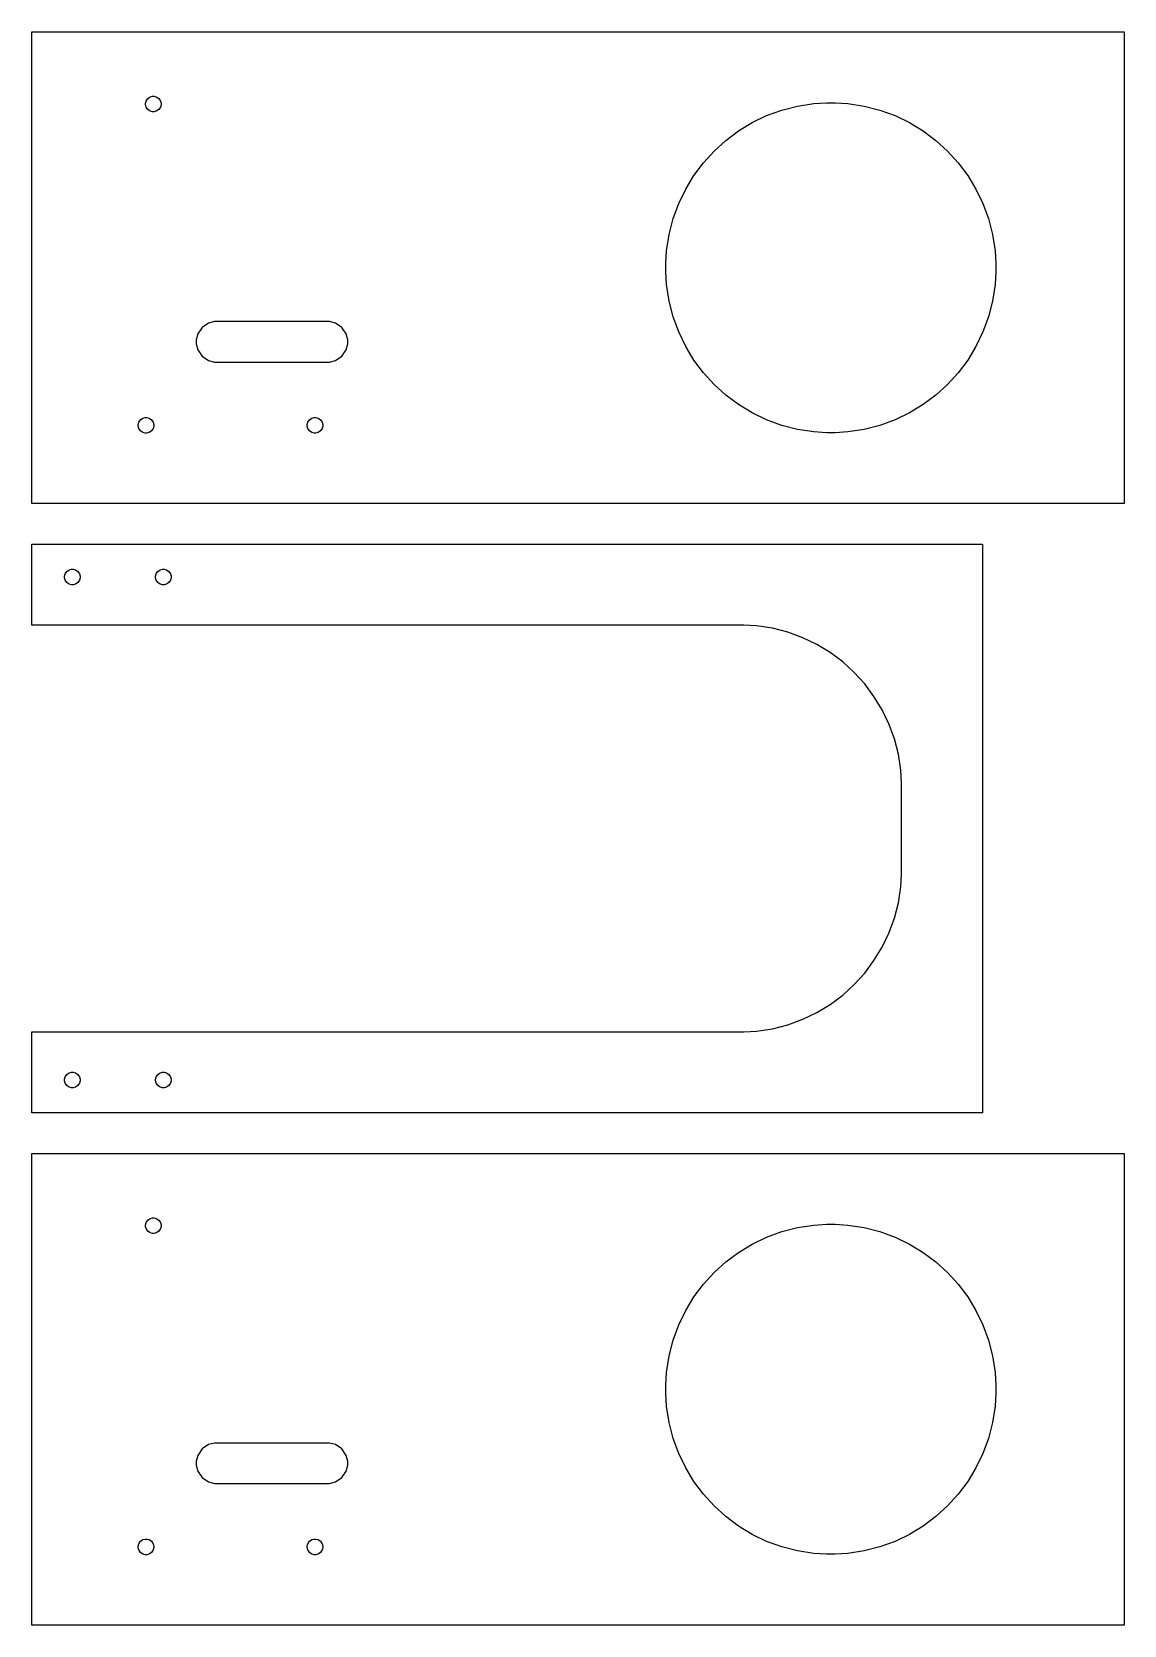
# Model space of a CAD drawing. Extents: x 0 to 13.5, y 0 to 19.7.
import ezdxf

# ---------------------------------------------------------------- set-up
doc = ezdxf.new("R2010")
doc.units = 0
doc.layers.get('0').update_dxf_attribs({"linetype": 'CONTINUOUS'})

msp = doc.modelspace()

# ---------------------------------------------------------------- linework, layer by layer
at = {"color": 0}
for points in [[(0, 19.6944), (13.5, 19.6944), (13.5, 13.8645), (0, 13.8645), (0, 19.6944)], [(1.40326, 18.8021), (1.40326, 18.8115), (1.41086, 18.8397), (1.43158, 18.8706), (1.46229, 18.8913), (1.49056, 18.8987), (1.5, 18.8987), (1.50939, 18.8987), (1.53765, 18.8913), (1.56836, 18.8706), (1.58908, 18.8397), (1.59674, 18.8115), (1.59674, 18.8021), (1.59674, 18.7926), (1.58908, 18.7644), (1.56836, 18.7336), (1.53765, 18.7129), (1.50939, 18.7053), (1.5, 18.7053), (1.49056, 18.7053), (1.46229, 18.7129), (1.43158, 18.7336), (1.41086, 18.7644), (1.40326, 18.7926), (1.40326, 18.8021)], [(7.83507, 16.7796), (7.83507, 16.8317), (7.8456, 16.9881), (7.87646, 17.1907), (7.92676, 17.3861), (7.99533, 17.5736), (8.08128, 17.7519), (8.18343, 17.9201), (8.30083, 18.0771), (8.43251, 18.2219), (8.57736, 18.3536), (8.73443, 18.4711), (8.90261, 18.5732), (9.08094, 18.6592), (9.26833, 18.7278), (9.46386, 18.7781), (9.66639, 18.8089), (9.82281, 18.8194), (9.875, 18.8194), (9.92714, 18.8194), (10.0836, 18.8089), (10.2861, 18.7781), (10.4816, 18.7278), (10.669, 18.6592), (10.8473, 18.5732), (11.0155, 18.4711), (11.1726, 18.3536), (11.3174, 18.2219), (11.4491, 18.0771), (11.5665, 17.9201), (11.6687, 17.7519), (11.7546, 17.5736), (11.8232, 17.3861), (11.8735, 17.1907), (11.9043, 16.9881), (11.9149, 16.8317), (11.9149, 16.7796), (11.9149, 16.7274), (11.9043, 16.571), (11.8735, 16.3685), (11.8232, 16.1729), (11.7546, 15.9856), (11.6687, 15.8072), (11.5665, 15.639), (11.4491, 15.4819), (11.3174, 15.3371), (11.1726, 15.2054), (11.0155, 15.0879), (10.8473, 14.9858), (10.669, 14.8999), (10.4816, 14.8312), (10.2861, 14.781), (10.0836, 14.7501), (9.92714, 14.7396), (9.875, 14.7396), (9.82281, 14.7396), (9.66639, 14.7501), (9.46386, 14.781), (9.26833, 14.8312), (9.08094, 14.8999), (8.90261, 14.9858), (8.73443, 15.0879), (8.57736, 15.2054), (8.43251, 15.3371), (8.30083, 15.4819), (8.18343, 15.639), (8.08128, 15.8072), (7.99533, 15.9856), (7.92676, 16.1729), (7.87646, 16.3685), (7.8456, 16.571), (7.83507, 16.7274), (7.83507, 16.7796)], [(3.65597, 16.1144), (2.28097, 16.1144), (2.25663, 16.1144), (2.18365, 16.0947), (2.10422, 16.0412), (2.05063, 15.9618), (2.03097, 15.8887), (2.03097, 15.8644), (2.03097, 15.8401), (2.05063, 15.7671), (2.10422, 15.6876), (2.18365, 15.6342), (2.25663, 15.6144), (2.28097, 15.6144), (3.65597, 15.6144), (3.68028, 15.6144), (3.75325, 15.6342), (3.83274, 15.6876), (3.88629, 15.7671), (3.90597, 15.8401), (3.90597, 15.8644), (3.90597, 15.8887), (3.88629, 15.9618), (3.83274, 16.0412), (3.75325, 16.0947), (3.68028, 16.1144), (3.65597, 16.1144)], [(1.3138, 14.8321), (1.3138, 14.8415), (1.3214, 14.8697), (1.34212, 14.9006), (1.37283, 14.9212), (1.4011, 14.9289), (1.41054, 14.9289), (1.41992, 14.9289), (1.44819, 14.9212), (1.47889, 14.9006), (1.49963, 14.8697), (1.50726, 14.8415), (1.50726, 14.8321), (1.50726, 14.8226), (1.49963, 14.7944), (1.47889, 14.7636), (1.44819, 14.7429), (1.41992, 14.7353), (1.41054, 14.7353), (1.4011, 14.7353), (1.37283, 14.7429), (1.34212, 14.7636), (1.3214, 14.7944), (1.3138, 14.8226), (1.3138, 14.8321)], [(3.40326, 14.8321), (3.40326, 14.8415), (3.41086, 14.8697), (3.43158, 14.9006), (3.46229, 14.9212), (3.49056, 14.9289), (3.5, 14.9289), (3.50939, 14.9289), (3.53765, 14.9212), (3.56836, 14.9006), (3.58908, 14.8697), (3.59674, 14.8415), (3.59674, 14.8321), (3.59674, 14.8226), (3.58908, 14.7944), (3.56836, 14.7636), (3.53765, 14.7429), (3.50939, 14.7353), (3.5, 14.7353), (3.49056, 14.7353), (3.46229, 14.7429), (3.43158, 14.7636), (3.41086, 14.7944), (3.40326, 14.8226), (3.40326, 14.8321)], [(0, 7.33556), (8.75, 7.33556), (8.80111, 7.33556), (8.95449, 7.34592), (9.15306, 7.37619), (9.34472, 7.42551), (9.52843, 7.49274), (9.70329, 7.57699), (9.86817, 7.67714), (10.0221, 7.79226), (10.1642, 7.92133), (10.2932, 8.06337), (10.4084, 8.21733), (10.5086, 8.38226), (10.5928, 8.55707), (10.66, 8.74083), (10.7094, 8.93251), (10.7396, 9.13108), (10.75, 9.28444), (10.75, 9.33556), (10.75, 10.3645), (10.75, 10.4157), (10.7396, 10.5691), (10.7094, 10.7676), (10.66, 10.9593), (10.5928, 11.1431), (10.5086, 11.3179), (10.4084, 11.4828), (10.2932, 11.6368), (10.1642, 11.7788), (10.0221, 11.9079), (9.86817, 12.023), (9.70329, 12.1232), (9.52843, 12.2074), (9.34472, 12.2746), (9.15306, 12.3239), (8.95449, 12.3542), (8.80111, 12.3645), (8.75, 12.3645), (0, 12.3645), (0, 13.3645), (11.75, 13.3645), (11.75, 6.33556), (0, 6.33556), (0, 7.33556)], [(0.5, 12.8615), (0.49056, 12.8615), (0.462294, 12.8692), (0.431586, 12.8899), (0.410861, 12.9206), (0.403267, 12.9489), (0.403267, 12.9583), (0.403267, 12.9677), (0.410861, 12.996), (0.431586, 13.0268), (0.462294, 13.0475), (0.49056, 13.0551), (0.5, 13.0551), (0.509386, 13.0551), (0.537651, 13.0475), (0.56836, 13.0268), (0.589085, 12.996), (0.596733, 12.9677), (0.596733, 12.9583), (0.596733, 12.9489), (0.589085, 12.9206), (0.56836, 12.8899), (0.537651, 12.8692), (0.509386, 12.8615), (0.5, 12.8615)], [(1.625, 12.8615), (1.61556, 12.8615), (1.58729, 12.8692), (1.55658, 12.8899), (1.53586, 12.9206), (1.52826, 12.9489), (1.52826, 12.9583), (1.52826, 12.9677), (1.53586, 12.996), (1.55658, 13.0268), (1.58729, 13.0475), (1.61556, 13.0551), (1.625, 13.0551), (1.63439, 13.0551), (1.66265, 13.0475), (1.69336, 13.0268), (1.71408, 12.996), (1.72174, 12.9677), (1.72174, 12.9583), (1.72174, 12.9489), (1.71408, 12.9206), (1.69336, 12.8899), (1.66265, 12.8692), (1.63439, 12.8615), (1.625, 12.8615)], [(0.5, 6.64501), (0.49056, 6.64501), (0.462294, 6.65267), (0.431586, 6.67339), (0.410861, 6.70415), (0.403267, 6.73242), (0.403267, 6.74181), (0.403267, 6.75125), (0.410861, 6.77951), (0.431586, 6.81022), (0.462294, 6.83094), (0.49056, 6.83854), (0.5, 6.83854), (0.509386, 6.83854), (0.537651, 6.83094), (0.56836, 6.81022), (0.589085, 6.77951), (0.596733, 6.75125), (0.596733, 6.74181), (0.596733, 6.73242), (0.589085, 6.70415), (0.56836, 6.67339), (0.537651, 6.65267), (0.509386, 6.64501), (0.5, 6.64501)], [(1.625, 6.64501), (1.61556, 6.64501), (1.58729, 6.65267), (1.55658, 6.67339), (1.53586, 6.70415), (1.52826, 6.73242), (1.52826, 6.74181), (1.52826, 6.75125), (1.53586, 6.77951), (1.55658, 6.81022), (1.58729, 6.83094), (1.61556, 6.83854), (1.625, 6.83854), (1.63439, 6.83854), (1.66265, 6.83094), (1.69336, 6.81022), (1.71408, 6.77951), (1.72174, 6.75125), (1.72174, 6.74181), (1.72174, 6.73242), (1.71408, 6.70415), (1.69336, 6.67339), (1.66265, 6.65267), (1.63439, 6.64501), (1.625, 6.64501)], [(0, 5.83556), (13.5, 5.83556), (13.5, 0.005642), (0, 0.005642), (0, 5.83556)], [(1.40326, 4.94314), (1.40326, 4.95258), (1.41086, 4.98085), (1.43158, 5.01156), (1.46229, 5.03228), (1.49056, 5.03988), (1.5, 5.03988), (1.50939, 5.03988), (1.53765, 5.03228), (1.56836, 5.01156), (1.58908, 4.98085), (1.59674, 4.95258), (1.59674, 4.94314), (1.59674, 4.93375), (1.58908, 4.90549), (1.56836, 4.87478), (1.53765, 4.85406), (1.50939, 4.8464), (1.5, 4.8464), (1.49056, 4.8464), (1.46229, 4.85406), (1.43158, 4.87478), (1.41086, 4.90549), (1.40326, 4.93375), (1.40326, 4.94314)], [(7.83507, 2.92057), (7.83507, 2.97276), (7.8456, 3.12918), (7.87646, 3.33176), (7.92676, 3.52724), (7.99533, 3.71468), (8.08128, 3.89301), (8.18343, 4.06119), (8.30083, 4.21821), (8.43251, 4.36312), (8.57736, 4.49474), (8.73443, 4.61219), (8.90261, 4.71436), (9.08094, 4.80029), (9.26833, 4.86887), (9.46386, 4.91917), (9.66639, 4.95003), (9.82281, 4.96056), (9.875, 4.96056), (9.92714, 4.96056), (10.0836, 4.95003), (10.2861, 4.91917), (10.4816, 4.86887), (10.669, 4.80029), (10.8473, 4.71436), (11.0155, 4.61219), (11.1726, 4.49474), (11.3174, 4.36312), (11.4491, 4.21821), (11.5665, 4.06119), (11.6687, 3.89301), (11.7546, 3.71468), (11.8232, 3.52724), (11.8735, 3.33176), (11.9043, 3.12918), (11.9149, 2.97276), (11.9149, 2.92057), (11.9149, 2.86843), (11.9043, 2.71203), (11.8735, 2.5095), (11.8232, 2.31396), (11.7546, 2.12657), (11.6687, 1.94824), (11.5665, 1.78006), (11.4491, 1.62299), (11.3174, 1.47814), (11.1726, 1.34646), (11.0155, 1.22906), (10.8473, 1.1269), (10.669, 1.04096), (10.4816, 0.972385), (10.2861, 0.922092), (10.0836, 0.891222), (9.92714, 0.880643), (9.875, 0.880643), (9.82281, 0.880643), (9.66639, 0.891222), (9.46386, 0.922092), (9.26833, 0.972385), (9.08094, 1.04096), (8.90261, 1.1269), (8.73443, 1.22906), (8.57736, 1.34646), (8.43251, 1.47814), (8.30083, 1.62299), (8.18343, 1.78006), (8.08128, 1.94824), (7.99533, 2.12657), (7.92676, 2.31396), (7.87646, 2.5095), (7.8456, 2.71203), (7.83507, 2.86843), (7.83507, 2.92057)], [(3.65597, 2.25553), (2.28097, 2.25553), (2.25663, 2.25553), (2.18365, 2.23589), (2.10422, 2.18235), (2.05063, 2.10286), (2.03097, 2.02989), (2.03097, 2.00553), (2.03097, 1.98122), (2.05063, 1.90826), (2.10422, 1.82878), (2.18365, 1.77522), (2.25663, 1.75553), (2.28097, 1.75553), (3.65597, 1.75553), (3.68028, 1.75553), (3.75325, 1.77522), (3.83274, 1.82878), (3.88629, 1.90826), (3.90597, 1.98122), (3.90597, 2.00553), (3.90597, 2.02989), (3.88629, 2.10286), (3.83274, 2.18235), (3.75325, 2.23589), (3.68028, 2.25553), (3.65597, 2.25553)], [(1.3138, 0.973144), (1.3138, 0.982585), (1.3214, 1.01085), (1.34212, 1.04156), (1.37283, 1.06228), (1.4011, 1.06988), (1.41054, 1.06988), (1.41992, 1.06988), (1.44819, 1.06228), (1.47889, 1.04156), (1.49963, 1.01085), (1.50726, 0.982585), (1.50726, 0.973144), (1.50726, 0.963758), (1.49963, 0.935493), (1.47889, 0.904785), (1.44819, 0.88406), (1.41992, 0.876411), (1.41054, 0.876411), (1.4011, 0.876411), (1.37283, 0.88406), (1.34212, 0.904785), (1.3214, 0.935493), (1.3138, 0.963758), (1.3138, 0.973144)], [(3.40326, 0.973144), (3.40326, 0.982585), (3.41086, 1.01085), (3.43158, 1.04156), (3.46229, 1.06228), (3.49056, 1.06988), (3.5, 1.06988), (3.50939, 1.06988), (3.53765, 1.06228), (3.56836, 1.04156), (3.58908, 1.01085), (3.59674, 0.982585), (3.59674, 0.973144), (3.59674, 0.963758), (3.58908, 0.935493), (3.56836, 0.904785), (3.53765, 0.88406), (3.50939, 0.876411), (3.5, 0.876411), (3.49056, 0.876411), (3.46229, 0.88406), (3.43158, 0.904785), (3.41086, 0.935493), (3.40326, 0.963758), (3.40326, 0.973144)]]:
    msp.add_lwpolyline(points, close=True, dxfattribs=at)

doc.saveas('drawing.dxf')
